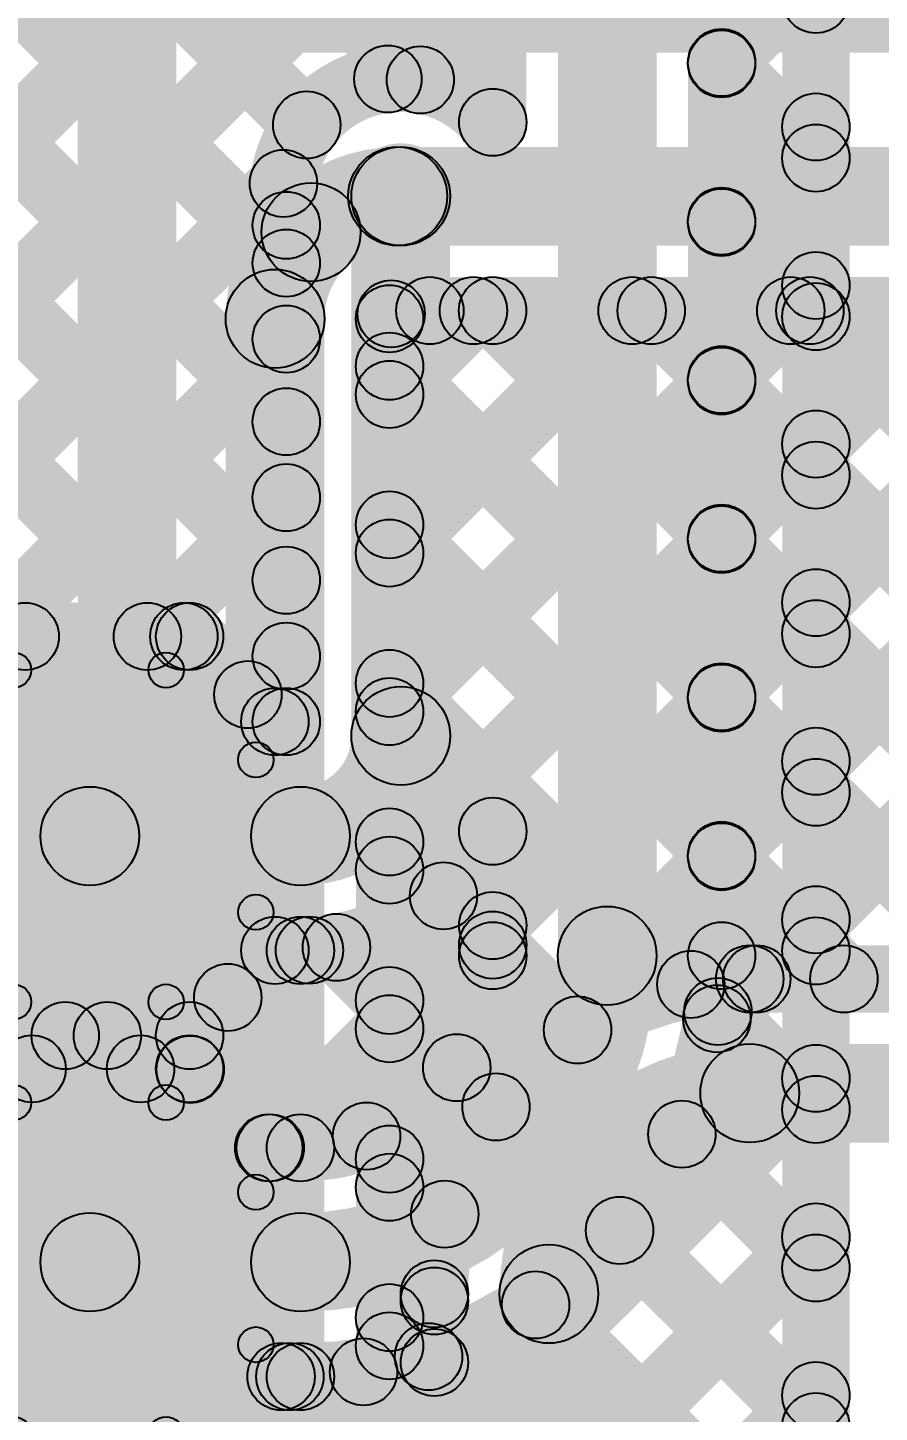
# Model space of a CAD drawing. Header units: millimetres. Extents: x 0 to 210, y 0 to 213.
# Drawn here: x 2.2299 to 2.4196, y 1.7099 to 2.0186 of the extents above; entities that cross this region are included whole.
import ezdxf

# ---------------------------------------------------------------- set-up
doc = ezdxf.new("R2010")
doc.units = ezdxf.units.MM
doc.header["$MEASUREMENT"] = 0
for name, color, linetype in [('BottomLayer', 5, 'Continuous'), ('TopLayer', 1, 'Continuous'), ('TopOverlay', 2, 'Continuous'), ('TopPaste', 8, 'Continuous'), ('TopSolder', 216, 'Continuous'), ('ViaHoleLayer', 16, 'Continuous')]:
    doc.layers.add(name, color=color, linetype=linetype)

# ---------------------------------------------------------------- blocks, each defined once
blk = doc.blocks.new('T__________115')
at = {"layer": 'TopLayer'}
blk.add_hatch(color=1, dxfattribs=at).paths.add_polyline_path([(0.015, 0.03), (-0.015, 0.03), (-0.03, 0.015), (-0.03, -0.015), (-0.015, -0.03), (0.015, -0.03), (0.03, -0.015), (0.03, 0.015)])
at = {"layer": 'TopOverlay'}
h = blk.add_hatch(color=2, dxfattribs=at)
edge = h.paths.add_edge_path()
edge.add_arc((-0.017, 0.037), 0.00394, 0, 360)
h = blk.add_hatch(color=2, dxfattribs=at)
edge = h.paths.add_edge_path()
edge.add_arc((-0.017, 0.037), 0.00394, 0, 360)
h = blk.add_hatch(color=2, dxfattribs=at)
edge = h.paths.add_edge_path()
edge.add_arc((-0.017, 0.037), 0.00394, 0, 360)
for points in [[(-0.017, 0.03306), (-0.017, 0.04094), (0.017, 0.04094), (0.017, 0.03306)], [(-0.017, 0.03306), (-0.017, 0.04094), (0.017, 0.04094), (0.017, 0.03306)], [(-0.01978, 0.03978), (-0.01422, 0.03422), (-0.03422, 0.01422), (-0.03978, 0.01978)], [(0.01422, 0.03422), (0.01978, 0.03978), (0.03978, 0.01978), (0.03422, 0.01422)], [(-0.04094, 0.017), (-0.03306, 0.017), (-0.03306, -0.017), (-0.04094, -0.017)], [(0.03306, 0.017), (0.04094, 0.017), (0.04094, -0.017), (0.03306, -0.017)], [(-0.03978, -0.01978), (-0.03422, -0.01422), (-0.01422, -0.03422), (-0.01978, -0.03978)], [(0.03422, -0.01422), (0.03978, -0.01978), (0.01978, -0.03978), (0.01422, -0.03422)], [(-0.017, -0.04094), (-0.017, -0.03306), (0.017, -0.03306), (0.017, -0.04094)], [(-0.017, -0.04094), (-0.017, -0.03306), (0.017, -0.03306), (0.017, -0.04094)]]:
    blk.add_hatch(color=2, dxfattribs=at).paths.add_polyline_path(points)
h = blk.add_hatch(color=2, dxfattribs=at)
edge = h.paths.add_edge_path()
edge.add_arc((0.017, 0.037), 0.00394, 0, 360)
h = blk.add_hatch(color=2, dxfattribs=at)
edge = h.paths.add_edge_path()
edge.add_arc((0.017, 0.037), 0.00394, 0, 360)
h = blk.add_hatch(color=2, dxfattribs=at)
edge = h.paths.add_edge_path()
edge.add_arc((0.017, 0.037), 0.00394, 0, 360)
h = blk.add_hatch(color=2, dxfattribs=at)
edge = h.paths.add_edge_path()
edge.add_arc((-0.037, 0.017), 0.00394, 0, 360)
h = blk.add_hatch(color=2, dxfattribs=at)
edge = h.paths.add_edge_path()
edge.add_arc((-0.037, 0.017), 0.00394, 0, 360)
h = blk.add_hatch(color=2, dxfattribs=at)
edge = h.paths.add_edge_path()
edge.add_arc((0.037, 0.017), 0.00394, 0, 360)
h = blk.add_hatch(color=2, dxfattribs=at)
edge = h.paths.add_edge_path()
edge.add_arc((0.037, 0.017), 0.00394, 0, 360)
h = blk.add_hatch(color=2, dxfattribs=at)
edge = h.paths.add_edge_path()
edge.add_arc((-0.037, -0.017), 0.00394, 0, 360)
h = blk.add_hatch(color=2, dxfattribs=at)
edge = h.paths.add_edge_path()
edge.add_arc((-0.037, -0.017), 0.00394, 0, 360)
h = blk.add_hatch(color=2, dxfattribs=at)
edge = h.paths.add_edge_path()
edge.add_arc((0.037, -0.017), 0.00394, 0, 360)
h = blk.add_hatch(color=2, dxfattribs=at)
edge = h.paths.add_edge_path()
edge.add_arc((0.037, -0.017), 0.00394, 0, 360)
h = blk.add_hatch(color=2, dxfattribs=at)
edge = h.paths.add_edge_path()
edge.add_arc((-0.017, -0.037), 0.00394, 0, 360)
h = blk.add_hatch(color=2, dxfattribs=at)
edge = h.paths.add_edge_path()
edge.add_arc((-0.017, -0.037), 0.00394, 0, 360)
h = blk.add_hatch(color=2, dxfattribs=at)
edge = h.paths.add_edge_path()
edge.add_arc((-0.017, -0.037), 0.00394, 0, 360)
h = blk.add_hatch(color=2, dxfattribs=at)
edge = h.paths.add_edge_path()
edge.add_arc((0.017, -0.037), 0.00394, 0, 360)
h = blk.add_hatch(color=2, dxfattribs=at)
edge = h.paths.add_edge_path()
edge.add_arc((0.017, -0.037), 0.00394, 0, 360)
h = blk.add_hatch(color=2, dxfattribs=at)
edge = h.paths.add_edge_path()
edge.add_arc((0.017, -0.037), 0.00394, 0, 360)
at = {"layer": 'TopPaste'}
blk.add_hatch(color=8, dxfattribs=at).paths.add_polyline_path([(0.015, 0.03), (-0.015, 0.03), (-0.03, 0.015), (-0.03, -0.015), (-0.015, -0.03), (0.015, -0.03), (0.03, -0.015), (0.03, 0.015)])
at = {"layer": 'TopSolder'}
blk.add_hatch(color=216, dxfattribs=at).paths.add_polyline_path([(0.017, 0.034), (-0.017, 0.034), (-0.034, 0.017), (-0.034, -0.017), (-0.017, -0.034), (0.017, -0.034), (0.034, -0.017), (0.034, 0.017)])
at = {"layer": 'TopOverlay'}
for centre in [(-0.017, 0.037), (-0.017, 0.037), (-0.017, 0.037), (0.017, 0.037), (0.017, 0.037), (0.017, 0.037), (-0.037, 0.017), (-0.037, 0.017), (0.037, 0.017), (0.037, 0.017), (-0.037, -0.017), (-0.037, -0.017), (0.037, -0.017), (0.037, -0.017), (-0.017, -0.037), (-0.017, -0.037), (-0.017, -0.037), (0.017, -0.037), (0.017, -0.037), (0.017, -0.037)]:
    blk.add_circle(centre, 0.00394, dxfattribs=at)
blk = doc.blocks.new('T__________116')
at = {"layer": 'TopLayer'}
blk.add_hatch(color=1, dxfattribs=at).paths.add_polyline_path([(0.015, 0.03), (-0.015, 0.03), (-0.03, 0.015), (-0.03, -0.015), (-0.015, -0.03), (0.015, -0.03), (0.03, -0.015), (0.03, 0.015)])
at = {"layer": 'TopOverlay'}
h = blk.add_hatch(color=2, dxfattribs=at)
edge = h.paths.add_edge_path()
edge.add_arc((-0.017, 0.037), 0.00394, 0, 360)
h = blk.add_hatch(color=2, dxfattribs=at)
edge = h.paths.add_edge_path()
edge.add_arc((-0.017, 0.037), 0.00394, 0, 360)
h = blk.add_hatch(color=2, dxfattribs=at)
edge = h.paths.add_edge_path()
edge.add_arc((-0.017, 0.037), 0.00394, 0, 360)
for points in [[(-0.017, 0.03306), (-0.017, 0.04094), (0.017, 0.04094), (0.017, 0.03306)], [(-0.017, 0.03306), (-0.017, 0.04094), (0.017, 0.04094), (0.017, 0.03306)], [(-0.01978, 0.03978), (-0.01422, 0.03422), (-0.03422, 0.01422), (-0.03978, 0.01978)], [(0.01422, 0.03422), (0.01978, 0.03978), (0.03978, 0.01978), (0.03422, 0.01422)], [(-0.04094, 0.017), (-0.03306, 0.017), (-0.03306, -0.017), (-0.04094, -0.017)], [(0.03306, 0.017), (0.04094, 0.017), (0.04094, -0.017), (0.03306, -0.017)], [(-0.03978, -0.01978), (-0.03422, -0.01422), (-0.01422, -0.03422), (-0.01978, -0.03978)], [(0.03422, -0.01422), (0.03978, -0.01978), (0.01978, -0.03978), (0.01422, -0.03422)], [(-0.017, -0.04094), (-0.017, -0.03306), (0.017, -0.03306), (0.017, -0.04094)], [(-0.017, -0.04094), (-0.017, -0.03306), (0.017, -0.03306), (0.017, -0.04094)]]:
    blk.add_hatch(color=2, dxfattribs=at).paths.add_polyline_path(points)
h = blk.add_hatch(color=2, dxfattribs=at)
edge = h.paths.add_edge_path()
edge.add_arc((0.017, 0.037), 0.00394, 0, 360)
h = blk.add_hatch(color=2, dxfattribs=at)
edge = h.paths.add_edge_path()
edge.add_arc((0.017, 0.037), 0.00394, 0, 360)
h = blk.add_hatch(color=2, dxfattribs=at)
edge = h.paths.add_edge_path()
edge.add_arc((0.017, 0.037), 0.00394, 0, 360)
h = blk.add_hatch(color=2, dxfattribs=at)
edge = h.paths.add_edge_path()
edge.add_arc((-0.037, 0.017), 0.00394, 0, 360)
h = blk.add_hatch(color=2, dxfattribs=at)
edge = h.paths.add_edge_path()
edge.add_arc((-0.037, 0.017), 0.00394, 0, 360)
h = blk.add_hatch(color=2, dxfattribs=at)
edge = h.paths.add_edge_path()
edge.add_arc((0.037, 0.017), 0.00394, 0, 360)
h = blk.add_hatch(color=2, dxfattribs=at)
edge = h.paths.add_edge_path()
edge.add_arc((0.037, 0.017), 0.00394, 0, 360)
h = blk.add_hatch(color=2, dxfattribs=at)
edge = h.paths.add_edge_path()
edge.add_arc((-0.037, -0.017), 0.00394, 0, 360)
h = blk.add_hatch(color=2, dxfattribs=at)
edge = h.paths.add_edge_path()
edge.add_arc((-0.037, -0.017), 0.00394, 0, 360)
h = blk.add_hatch(color=2, dxfattribs=at)
edge = h.paths.add_edge_path()
edge.add_arc((0.037, -0.017), 0.00394, 0, 360)
h = blk.add_hatch(color=2, dxfattribs=at)
edge = h.paths.add_edge_path()
edge.add_arc((0.037, -0.017), 0.00394, 0, 360)
h = blk.add_hatch(color=2, dxfattribs=at)
edge = h.paths.add_edge_path()
edge.add_arc((-0.017, -0.037), 0.00394, 0, 360)
h = blk.add_hatch(color=2, dxfattribs=at)
edge = h.paths.add_edge_path()
edge.add_arc((-0.017, -0.037), 0.00394, 0, 360)
h = blk.add_hatch(color=2, dxfattribs=at)
edge = h.paths.add_edge_path()
edge.add_arc((-0.017, -0.037), 0.00394, 0, 360)
h = blk.add_hatch(color=2, dxfattribs=at)
edge = h.paths.add_edge_path()
edge.add_arc((0.017, -0.037), 0.00394, 0, 360)
h = blk.add_hatch(color=2, dxfattribs=at)
edge = h.paths.add_edge_path()
edge.add_arc((0.017, -0.037), 0.00394, 0, 360)
h = blk.add_hatch(color=2, dxfattribs=at)
edge = h.paths.add_edge_path()
edge.add_arc((0.017, -0.037), 0.00394, 0, 360)
at = {"layer": 'TopPaste'}
blk.add_hatch(color=8, dxfattribs=at).paths.add_polyline_path([(0.015, 0.03), (-0.015, 0.03), (-0.03, 0.015), (-0.03, -0.015), (-0.015, -0.03), (0.015, -0.03), (0.03, -0.015), (0.03, 0.015)])
at = {"layer": 'TopSolder'}
blk.add_hatch(color=216, dxfattribs=at).paths.add_polyline_path([(0.017, 0.034), (-0.017, 0.034), (-0.034, 0.017), (-0.034, -0.017), (-0.017, -0.034), (0.017, -0.034), (0.034, -0.017), (0.034, 0.017)])
at = {"layer": 'TopOverlay'}
for centre in [(-0.017, 0.037), (-0.017, 0.037), (-0.017, 0.037), (0.017, 0.037), (0.017, 0.037), (0.017, 0.037), (-0.037, 0.017), (-0.037, 0.017), (0.037, 0.017), (0.037, 0.017), (-0.037, -0.017), (-0.037, -0.017), (0.037, -0.017), (0.037, -0.017), (-0.017, -0.037), (-0.017, -0.037), (-0.017, -0.037), (0.017, -0.037), (0.017, -0.037), (0.017, -0.037)]:
    blk.add_circle(centre, 0.00394, dxfattribs=at)

msp = doc.modelspace()

# ---------------------------------------------------------------- hatches: boundary and pattern name
at = {"layer": 'BottomLayer'}
for points in [[(2.241, 2.18), (2.263, 2.18), (2.263, 0.57503), (2.241, 0.57503)], [(2.273, 2.013), (2.57, 2.013), (2.57, 2.18), (2.273, 2.18)], [(2.31231, 1.97), (2.31231, 1.992), (2.313, 1.992), (2.313, 1.97)], [(2.313, 1.97), (2.313, 1.992), (2.52492, 1.992), (2.52492, 1.97)], [(2.3158, 1.79009), (2.3052, 1.80069), (2.46531, 1.9608), (2.47591, 1.9502)], [(2.3158, 1.93151), (2.3052, 1.94211), (2.32389, 1.9608), (2.33449, 1.9502)], [(2.3158, 1.89615), (2.3052, 1.90676), (2.35924, 1.9608), (2.36985, 1.9502)], [(2.3158, 1.82544), (2.3052, 1.83605), (2.42995, 1.9608), (2.44056, 1.9502)], [(2.3158, 1.8608), (2.3052, 1.8714), (2.3946, 1.9608), (2.4052, 1.9502)], [(2.31948, 1.948), (2.31948, 1.963), (2.51844, 1.963), (2.51844, 1.948)], [(2.32815, 1.9502), (2.33876, 1.9608), (2.47475, 1.82481), (2.46414, 1.8142)], [(2.36351, 1.9502), (2.37411, 1.9608), (2.45387, 1.88105), (2.44326, 1.87044)], [(2.39886, 1.9502), (2.40947, 1.9608), (2.45957, 1.91071), (2.44896, 1.9001)], [(2.296, 0.88189), (2.274, 0.88189), (2.274, 1.95369), (2.296, 1.95369)], [(2.318, 1.57305), (2.303, 1.57305), (2.303, 1.95369), (2.318, 1.95369)], [(2.3052, 1.9378), (2.3158, 1.9484), (2.4524, 1.8118), (2.4418, 1.8012)], [(2.3052, 1.90244), (2.3158, 1.91305), (2.41705, 1.8118), (2.40644, 1.8012)], [(2.3158, 1.75473), (2.3052, 1.76534), (2.44748, 1.90762), (2.45809, 1.89701)], [(2.3052, 1.86709), (2.3158, 1.87769), (2.38293, 1.81057), (2.37232, 1.79996)], [(2.39763, 1.8012), (2.38702, 1.8118), (2.44549, 1.87027), (2.45609, 1.85966)], [(2.3052, 1.83173), (2.3158, 1.84234), (2.35772, 1.80042), (2.34711, 1.78982)], [(2.39075, 1.799), (2.39075, 1.814), (2.4583, 1.814), (2.4583, 1.799)], [(2.3052, 1.79638), (2.3158, 1.80698), (2.33952, 1.78326), (2.32892, 1.77265)], [(2.39075, 1.77), (2.39075, 1.792), (2.50123, 1.792), (2.50123, 1.77)], [(2.3052, 1.76102), (2.3158, 1.77163), (2.32809, 1.75934), (2.31748, 1.74873)], [(2.3158, 1.71937), (2.3052, 1.72998), (2.3152, 1.73998), (2.3258, 1.72937)], [(2.3052, 1.72566), (2.3158, 1.73627), (2.3258, 1.72627), (2.3152, 1.71566)], [(2.328, 1.57325), (2.313, 1.57325), (2.313, 1.73625), (2.328, 1.73625)], [(2.357, 1.35628), (2.335, 1.35628), (2.335, 1.73625), (2.357, 1.73625)]]:
    msp.add_hatch(color=5, dxfattribs=at).paths.add_polyline_path(points)
h = msp.add_hatch(color=5, dxfattribs=at)
edge = h.paths.add_edge_path()
edge.add_arc((2.313, 1.981), 0.01181, 0, 360)
h = msp.add_hatch(color=5, dxfattribs=at)
edge = h.paths.add_edge_path()
edge.add_arc((2.31231, 1.981), 0.011, 0, 360)
h = msp.add_hatch(color=5, dxfattribs=at)
edge = h.paths.add_edge_path()
edge.add_arc((2.31231, 1.981), 0.011, 0, 360)
h = msp.add_hatch(color=5, dxfattribs=at)
edge = h.paths.add_edge_path()
edge.add_arc((2.313, 1.981), 0.011, 0, 360)
h = msp.add_hatch(color=5, dxfattribs=at)
edge = h.paths.add_edge_path()
edge.add_arc((2.313, 1.981), 0.011, 0, 360)
h = msp.add_hatch(color=5, dxfattribs=at)
edge = h.paths.add_edge_path()
edge.add_arc((2.293, 1.973), 0.011, 0, 360)
h = msp.add_hatch(color=5, dxfattribs=at)
edge = h.paths.add_edge_path()
edge.add_arc((2.293, 1.973), 0.011, 0, 360)
h = msp.add_hatch(color=5, dxfattribs=at)
edge = h.paths.add_edge_path()
edge.add_arc((2.285, 1.95369), 0.011, 0, 360)
h = msp.add_hatch(color=5, dxfattribs=at)
edge = h.paths.add_edge_path()
edge.add_arc((2.285, 1.95369), 0.011, 0, 360)
h = msp.add_hatch(color=5, dxfattribs=at)
edge = h.paths.add_edge_path()
edge.add_arc((2.3105, 1.95369), 0.0075, 0, 360)
h = msp.add_hatch(color=5, dxfattribs=at)
edge = h.paths.add_edge_path()
edge.add_arc((2.31086, 1.95478), 0.0075, 0, 360)
h = msp.add_hatch(color=5, dxfattribs=at)
edge = h.paths.add_edge_path()
edge.add_arc((2.31948, 1.9555), 0.0075, 0, 360)
h = msp.add_hatch(color=5, dxfattribs=at)
edge = h.paths.add_edge_path()
edge.add_arc((2.31948, 1.9555), 0.0075, 0, 360)
h = msp.add_hatch(color=5, dxfattribs=at)
edge = h.paths.add_edge_path()
edge.add_arc((2.32919, 1.9555), 0.0075, 0, 360)
h = msp.add_hatch(color=5, dxfattribs=at)
edge = h.paths.add_edge_path()
edge.add_arc((2.33346, 1.9555), 0.0075, 0, 360)
h = msp.add_hatch(color=5, dxfattribs=at)
edge = h.paths.add_edge_path()
edge.add_arc((2.36455, 1.9555), 0.0075, 0, 360)
h = msp.add_hatch(color=5, dxfattribs=at)
edge = h.paths.add_edge_path()
edge.add_arc((2.36881, 1.9555), 0.0075, 0, 360)
h = msp.add_hatch(color=5, dxfattribs=at)
edge = h.paths.add_edge_path()
edge.add_arc((2.3999, 1.9555), 0.0075, 0, 360)
h = msp.add_hatch(color=5, dxfattribs=at)
edge = h.paths.add_edge_path()
edge.add_arc((2.40417, 1.9555), 0.0075, 0, 360)
h = msp.add_hatch(color=5, dxfattribs=at)
edge = h.paths.add_edge_path()
edge.add_arc((2.3105, 1.9431), 0.0075, 0, 360)
h = msp.add_hatch(color=5, dxfattribs=at)
edge = h.paths.add_edge_path()
edge.add_arc((2.3105, 1.93681), 0.0075, 0, 360)
h = msp.add_hatch(color=5, dxfattribs=at)
edge = h.paths.add_edge_path()
edge.add_arc((2.3105, 1.90774), 0.0075, 0, 360)
h = msp.add_hatch(color=5, dxfattribs=at)
edge = h.paths.add_edge_path()
edge.add_arc((2.3105, 1.90145), 0.0075, 0, 360)
h = msp.add_hatch(color=5, dxfattribs=at)
edge = h.paths.add_edge_path()
edge.add_arc((2.3105, 1.87239), 0.0075, 0, 360)
h = msp.add_hatch(color=5, dxfattribs=at)
edge = h.paths.add_edge_path()
edge.add_arc((2.3105, 1.8661), 0.0075, 0, 360)
h = msp.add_hatch(color=5, dxfattribs=at)
edge = h.paths.add_edge_path()
edge.add_arc((2.3105, 1.83703), 0.0075, 0, 360)
h = msp.add_hatch(color=5, dxfattribs=at)
edge = h.paths.add_edge_path()
edge.add_arc((2.3105, 1.83074), 0.0075, 0, 360)
h = msp.add_hatch(color=5, dxfattribs=at)
edge = h.paths.add_edge_path()
edge.add_arc((2.37763, 1.80526), 0.0075, 0, 360)
h = msp.add_hatch(color=5, dxfattribs=at)
edge = h.paths.add_edge_path()
edge.add_arc((2.39075, 1.8065), 0.0075, 0, 360)
h = msp.add_hatch(color=5, dxfattribs=at)
edge = h.paths.add_edge_path()
edge.add_arc((2.39075, 1.8065), 0.0075, 0, 360)
h = msp.add_hatch(color=5, dxfattribs=at)
edge = h.paths.add_edge_path()
edge.add_arc((2.39232, 1.8065), 0.0075, 0, 360)
h = msp.add_hatch(color=5, dxfattribs=at)
edge = h.paths.add_edge_path()
edge.add_arc((2.41174, 1.8065), 0.0075, 0, 360)
h = msp.add_hatch(color=5, dxfattribs=at)
edge = h.paths.add_edge_path()
edge.add_arc((2.3105, 1.80168), 0.0075, 0, 360)
h = msp.add_hatch(color=5, dxfattribs=at)
edge = h.paths.add_edge_path()
edge.add_arc((2.3105, 1.79539), 0.0075, 0, 360)
h = msp.add_hatch(color=5, dxfattribs=at)
edge = h.paths.add_edge_path()
edge.add_arc((2.35241, 1.79512), 0.0075, 0, 360)
h = msp.add_hatch(color=5, dxfattribs=at)
edge = h.paths.add_edge_path()
edge.add_arc((2.39075, 1.781), 0.011, 0, 360)
h = msp.add_hatch(color=5, dxfattribs=at)
edge = h.paths.add_edge_path()
edge.add_arc((2.39075, 1.781), 0.011, 0, 360)
h = msp.add_hatch(color=5, dxfattribs=at)
edge = h.paths.add_edge_path()
edge.add_arc((2.33422, 1.77796), 0.0075, 0, 360)
h = msp.add_hatch(color=5, dxfattribs=at)
edge = h.paths.add_edge_path()
edge.add_arc((2.3105, 1.76632), 0.0075, 0, 360)
h = msp.add_hatch(color=5, dxfattribs=at)
edge = h.paths.add_edge_path()
edge.add_arc((2.3105, 1.76003), 0.0075, 0, 360)
h = msp.add_hatch(color=5, dxfattribs=at)
edge = h.paths.add_edge_path()
edge.add_arc((2.32279, 1.75404), 0.0075, 0, 360)
h = msp.add_hatch(color=5, dxfattribs=at)
edge = h.paths.add_edge_path()
edge.add_arc((2.346, 1.73625), 0.011, 0, 360)
h = msp.add_hatch(color=5, dxfattribs=at)
edge = h.paths.add_edge_path()
edge.add_arc((2.346, 1.73625), 0.011, 0, 360)
h = msp.add_hatch(color=5, dxfattribs=at)
edge = h.paths.add_edge_path()
edge.add_arc((2.3205, 1.73625), 0.0075, 0, 360)
h = msp.add_hatch(color=5, dxfattribs=at)
edge = h.paths.add_edge_path()
edge.add_arc((2.3205, 1.73625), 0.0075, 0, 360)
h = msp.add_hatch(color=5, dxfattribs=at)
edge = h.paths.add_edge_path()
edge.add_arc((2.3205, 1.73468), 0.0075, 0, 360)
h = msp.add_hatch(color=5, dxfattribs=at)
edge = h.paths.add_edge_path()
edge.add_arc((2.3105, 1.73097), 0.0075, 0, 360)
h = msp.add_hatch(color=5, dxfattribs=at)
edge = h.paths.add_edge_path()
edge.add_arc((2.3105, 1.72468), 0.0075, 0, 360)
h = msp.add_hatch(color=5, dxfattribs=at)
edge = h.paths.add_edge_path()
edge.add_arc((2.3205, 1.72097), 0.0075, 0, 360)
at = {"layer": 'TopLayer'}
for points in [[(2.37, 1.81167), (2.348, 1.81167), (2.348, 2.489), (2.37, 2.489)], [(2.341, 1.99749), (2.326, 1.99749), (2.326, 2.48429), (2.341, 2.48429)], [(2.392, 1.81167), (2.377, 1.81167), (2.377, 2.20838), (2.392, 2.20838)], [(2.413, 1.69266), (2.398, 1.69266), (2.398, 2.20838), (2.413, 2.20838)], [(2.13191, 2.1818), (2.14251, 2.19241), (2.32267, 2.01225), (2.31206, 2.00164)], [(2.13191, 2.14644), (2.14251, 2.15705), (2.29735, 2.00221), (2.28674, 1.99161)], [(2.13191, 2.11109), (2.14251, 2.12169), (2.2928, 1.9714), (2.2822, 1.9608)], [(2.14251, 1.89964), (2.13191, 1.91024), (2.3282, 2.10653), (2.3388, 2.09593)], [(2.13191, 2.07573), (2.14251, 2.08634), (2.2928, 1.93605), (2.2822, 1.92544)], [(2.14251, 1.86428), (2.13191, 1.87489), (2.3282, 2.07118), (2.3388, 2.06057)], [(2.13191, 2.04038), (2.14251, 2.05098), (2.2928, 1.90069), (2.2822, 1.89009)], [(2.31544, 2.00185), (2.30483, 2.01246), (2.3282, 2.03582), (2.3388, 2.02522)], [(2.3898, 2.00551), (2.3792, 2.01611), (2.4002, 2.03711), (2.4108, 2.02651)], [(2.13191, 2.00502), (2.14251, 2.01563), (2.26998, 1.88816), (2.25938, 1.87755)], [(2.3792, 2.00522), (2.3898, 2.01582), (2.4108, 1.99482), (2.4002, 1.98422)], [(2.3898, 1.97015), (2.3792, 1.98076), (2.4002, 2.00176), (2.4108, 1.99115)], [(2.14251, 1.82893), (2.13191, 1.83953), (2.28154, 1.98917), (2.29215, 1.97856)], [(2.13191, 1.96967), (2.14251, 1.98027), (2.23463, 1.88816), (2.22402, 1.87755)], [(2.324, 1.8607), (2.302, 1.8607), (2.302, 1.981), (2.324, 1.981)], [(2.3792, 1.96986), (2.3898, 1.98047), (2.4108, 1.95947), (2.4002, 1.94886)], [(2.295, 1.86385), (2.28, 1.86385), (2.28, 1.97452), (2.295, 1.97452)], [(2.3898, 1.9348), (2.3792, 1.9454), (2.4002, 1.9664), (2.4108, 1.9558)], [(2.14251, 1.79357), (2.13191, 1.80418), (2.2822, 1.95447), (2.2928, 1.94386)], [(2.3792, 1.93451), (2.3898, 1.94511), (2.4108, 1.92411), (2.4002, 1.91351)], [(2.3898, 1.89944), (2.3792, 1.91005), (2.4002, 1.93105), (2.4108, 1.92044)], [(2.26185, 1.87755), (2.25124, 1.88816), (2.2822, 1.91911), (2.2928, 1.90851)], [(2.3792, 1.89915), (2.3898, 1.90976), (2.4108, 1.88876), (2.4002, 1.87815)], [(2.3898, 1.86409), (2.3792, 1.87469), (2.4002, 1.89569), (2.4108, 1.88509)], [(2.22146, 1.87535), (2.22146, 1.89035), (2.26596, 1.89035), (2.26596, 1.87535)], [(2.26066, 1.87755), (2.27126, 1.88816), (2.29026, 1.86916), (2.27966, 1.85855)], [(2.28423, 1.86458), (2.27363, 1.87519), (2.2822, 1.88376), (2.2928, 1.87315)], [(2.3792, 1.8638), (2.3898, 1.8744), (2.4108, 1.8534), (2.4002, 1.8428)], [(2.3898, 1.82873), (2.3792, 1.83934), (2.4002, 1.86034), (2.4108, 1.84973)], [(2.24371, 1.82735), (2.24371, 1.84935), (2.29065, 1.84935), (2.29065, 1.82735)], [(2.341, 1.81167), (2.326, 1.81167), (2.326, 1.83941), (2.341, 1.83941)], [(2.3792, 1.82844), (2.3898, 1.83905), (2.4108, 1.81805), (2.4002, 1.80744)], [(2.31722, 1.81971), (2.32783, 1.83032), (2.3388, 1.81934), (2.3282, 1.80873)], [(2.38875, 1.79232), (2.37814, 1.80292), (2.4002, 1.82498), (2.4108, 1.81437)], [(2.28924, 1.76352), (2.27863, 1.77413), (2.3282, 1.82369), (2.3388, 1.81309)], [(2.28496, 1.80535), (2.28496, 1.82035), (2.29065, 1.82035), (2.29065, 1.80535)], [(2.29335, 1.80822), (2.30396, 1.81883), (2.33078, 1.79201), (2.32017, 1.7814)], [(2.27126, 1.78855), (2.26066, 1.79916), (2.27966, 1.81816), (2.29026, 1.80755)], [(2.27138, 1.78102), (2.26077, 1.79162), (2.28735, 1.8182), (2.29795, 1.80759)], [(2.26916, 1.79706), (2.27977, 1.80766), (2.31069, 1.77674), (2.30008, 1.76613)], [(2.37837, 1.79392), (2.38897, 1.80452), (2.4108, 1.78269), (2.4002, 1.77209)], [(2.22146, 1.78635), (2.22146, 1.80135), (2.26596, 1.80135), (2.26596, 1.78635)], [(2.23614, 1.78114), (2.22554, 1.79174), (2.23295, 1.79916), (2.24356, 1.78855)], [(2.24231, 1.78855), (2.25292, 1.79916), (2.26033, 1.79174), (2.24973, 1.78114)], [(2.22146, 1.77894), (2.22146, 1.79394), (2.26596, 1.79394), (2.26596, 1.77894)], [(2.26066, 1.78114), (2.27126, 1.79174), (2.28888, 1.77413), (2.27827, 1.76352)], [(2.2943, 1.66252), (2.2837, 1.67313), (2.4002, 1.78963), (2.4108, 1.77902)], [(2.28358, 1.76132), (2.28358, 1.77632), (2.29065, 1.77632), (2.29065, 1.76132)], [(2.37035, 1.76658), (2.38095, 1.77719), (2.4108, 1.74734), (2.4002, 1.73673)], [(2.24371, 1.73232), (2.24371, 1.75432), (2.29065, 1.75432), (2.29065, 1.73232)], [(2.32966, 1.66252), (2.31905, 1.67313), (2.4002, 1.75427), (2.4108, 1.74366)], [(2.35645, 1.74512), (2.36706, 1.75572), (2.4108, 1.71198), (2.4002, 1.70138)], [(2.33772, 1.72849), (2.34833, 1.7391), (2.41304, 1.67439), (2.40243, 1.66379)], [(2.3139, 1.71697), (2.3245, 1.72757), (2.37895, 1.67313), (2.36834, 1.66252)], [(2.27126, 1.69214), (2.26066, 1.70274), (2.28104, 1.72313), (2.29165, 1.71252)], [(2.27621, 1.67978), (2.2656, 1.69038), (2.2994, 1.72418), (2.31001, 1.71358)], [(2.28299, 1.71252), (2.29359, 1.72313), (2.34359, 1.67313), (2.33299, 1.66252)], [(2.28634, 1.71032), (2.28634, 1.72532), (2.29065, 1.72532), (2.29065, 1.71032)], [(2.36501, 1.66252), (2.35441, 1.67313), (2.4002, 1.71892), (2.4108, 1.70831)]]:
    msp.add_hatch(color=1, dxfattribs=at).paths.add_polyline_path(points)
h = msp.add_hatch(color=1, dxfattribs=at)
edge = h.paths.add_edge_path()
edge.add_arc((2.4055, 2.02488), 0.0075, 0, 360)
h = msp.add_hatch(color=1, dxfattribs=at)
edge = h.paths.add_edge_path()
edge.add_arc((2.3845, 2.01081), 0.0075, 0, 360)
h = msp.add_hatch(color=1, dxfattribs=at)
edge = h.paths.add_edge_path()
edge.add_arc((2.3845, 2.01052), 0.0075, 0, 360)
h = msp.add_hatch(color=1, dxfattribs=at)
edge = h.paths.add_edge_path()
edge.add_arc((2.31013, 2.00715), 0.0075, 0, 360)
h = msp.add_hatch(color=1, dxfattribs=at)
edge = h.paths.add_edge_path()
edge.add_arc((2.31736, 2.00695), 0.0075, 0, 360)
h = msp.add_hatch(color=1, dxfattribs=at)
edge = h.paths.add_edge_path()
edge.add_arc((2.29204, 1.99691), 0.0075, 0, 360)
h = msp.add_hatch(color=1, dxfattribs=at)
edge = h.paths.add_edge_path()
edge.add_arc((2.3335, 1.99749), 0.0075, 0, 360)
h = msp.add_hatch(color=1, dxfattribs=at)
edge = h.paths.add_edge_path()
edge.add_arc((2.3335, 1.99749), 0.0075, 0, 360)
h = msp.add_hatch(color=1, dxfattribs=at)
edge = h.paths.add_edge_path()
edge.add_arc((2.4055, 1.99645), 0.0075, 0, 360)
h = msp.add_hatch(color=1, dxfattribs=at)
edge = h.paths.add_edge_path()
edge.add_arc((2.4055, 1.98952), 0.0075, 0, 360)
h = msp.add_hatch(color=1, dxfattribs=at)
edge = h.paths.add_edge_path()
edge.add_arc((2.28685, 1.98387), 0.0075, 0, 360)
h = msp.add_hatch(color=1, dxfattribs=at)
edge = h.paths.add_edge_path()
edge.add_arc((2.313, 1.981), 0.01181, 0, 360)
h = msp.add_hatch(color=1, dxfattribs=at)
edge = h.paths.add_edge_path()
edge.add_arc((2.313, 1.981), 0.011, 0, 360)
h = msp.add_hatch(color=1, dxfattribs=at)
edge = h.paths.add_edge_path()
edge.add_arc((2.3845, 1.97545), 0.0075, 0, 360)
h = msp.add_hatch(color=1, dxfattribs=at)
edge = h.paths.add_edge_path()
edge.add_arc((2.3845, 1.97517), 0.0075, 0, 360)
h = msp.add_hatch(color=1, dxfattribs=at)
edge = h.paths.add_edge_path()
edge.add_arc((2.2875, 1.97452), 0.0075, 0, 360)
h = msp.add_hatch(color=1, dxfattribs=at)
edge = h.paths.add_edge_path()
edge.add_arc((2.2875, 1.97452), 0.0075, 0, 360)
h = msp.add_hatch(color=1, dxfattribs=at)
edge = h.paths.add_edge_path()
edge.add_arc((2.2875, 1.9661), 0.0075, 0, 360)
h = msp.add_hatch(color=1, dxfattribs=at)
edge = h.paths.add_edge_path()
edge.add_arc((2.4055, 1.9611), 0.0075, 0, 360)
h = msp.add_hatch(color=1, dxfattribs=at)
edge = h.paths.add_edge_path()
edge.add_arc((2.4055, 1.95417), 0.0075, 0, 360)
h = msp.add_hatch(color=1, dxfattribs=at)
edge = h.paths.add_edge_path()
edge.add_arc((2.2875, 1.94916), 0.0075, 0, 360)
h = msp.add_hatch(color=1, dxfattribs=at)
edge = h.paths.add_edge_path()
edge.add_arc((2.3845, 1.9401), 0.0075, 0, 360)
h = msp.add_hatch(color=1, dxfattribs=at)
edge = h.paths.add_edge_path()
edge.add_arc((2.3845, 1.93981), 0.0075, 0, 360)
h = msp.add_hatch(color=1, dxfattribs=at)
edge = h.paths.add_edge_path()
edge.add_arc((2.2875, 1.93074), 0.0075, 0, 360)
h = msp.add_hatch(color=1, dxfattribs=at)
edge = h.paths.add_edge_path()
edge.add_arc((2.4055, 1.92574), 0.0075, 0, 360)
h = msp.add_hatch(color=1, dxfattribs=at)
edge = h.paths.add_edge_path()
edge.add_arc((2.4055, 1.91881), 0.0075, 0, 360)
h = msp.add_hatch(color=1, dxfattribs=at)
edge = h.paths.add_edge_path()
edge.add_arc((2.2875, 1.91381), 0.0075, 0, 360)
h = msp.add_hatch(color=1, dxfattribs=at)
edge = h.paths.add_edge_path()
edge.add_arc((2.3845, 1.90474), 0.0075, 0, 360)
h = msp.add_hatch(color=1, dxfattribs=at)
edge = h.paths.add_edge_path()
edge.add_arc((2.3845, 1.90446), 0.0075, 0, 360)
h = msp.add_hatch(color=1, dxfattribs=at)
edge = h.paths.add_edge_path()
edge.add_arc((2.2875, 1.89539), 0.0075, 0, 360)
h = msp.add_hatch(color=1, dxfattribs=at)
edge = h.paths.add_edge_path()
edge.add_arc((2.4055, 1.89039), 0.0075, 0, 360)
h = msp.add_hatch(color=1, dxfattribs=at)
edge = h.paths.add_edge_path()
edge.add_arc((2.22933, 1.88285), 0.0075, 0, 360)
h = msp.add_hatch(color=1, dxfattribs=at)
edge = h.paths.add_edge_path()
edge.add_arc((2.25654, 1.88285), 0.0075, 0, 360)
h = msp.add_hatch(color=1, dxfattribs=at)
edge = h.paths.add_edge_path()
edge.add_arc((2.26468, 1.88285), 0.0075, 0, 360)
h = msp.add_hatch(color=1, dxfattribs=at)
edge = h.paths.add_edge_path()
edge.add_arc((2.26596, 1.88285), 0.0075, 0, 360)
h = msp.add_hatch(color=1, dxfattribs=at)
edge = h.paths.add_edge_path()
edge.add_arc((2.26596, 1.88285), 0.0075, 0, 360)
h = msp.add_hatch(color=1, dxfattribs=at)
edge = h.paths.add_edge_path()
edge.add_arc((2.4055, 1.88346), 0.0075, 0, 360)
h = msp.add_hatch(color=1, dxfattribs=at)
edge = h.paths.add_edge_path()
edge.add_arc((2.2875, 1.87845), 0.0075, 0, 360)
h = msp.add_hatch(color=1, dxfattribs=at)
edge = h.paths.add_edge_path()
edge.add_arc((2.27893, 1.86988), 0.0075, 0, 360)
h = msp.add_hatch(color=1, dxfattribs=at)
edge = h.paths.add_edge_path()
edge.add_arc((2.3845, 1.86939), 0.0075, 0, 360)
h = msp.add_hatch(color=1, dxfattribs=at)
edge = h.paths.add_edge_path()
edge.add_arc((2.3845, 1.8691), 0.0075, 0, 360)
h = msp.add_hatch(color=1, dxfattribs=at)
edge = h.paths.add_edge_path()
edge.add_arc((2.28496, 1.86385), 0.0075, 0, 360)
h = msp.add_hatch(color=1, dxfattribs=at)
edge = h.paths.add_edge_path()
edge.add_arc((2.2875, 1.86385), 0.0075, 0, 360)
h = msp.add_hatch(color=1, dxfattribs=at)
edge = h.paths.add_edge_path()
edge.add_arc((2.313, 1.8607), 0.011, 0, 360)
h = msp.add_hatch(color=1, dxfattribs=at)
edge = h.paths.add_edge_path()
edge.add_arc((2.313, 1.8607), 0.011, 0, 360)
h = msp.add_hatch(color=1, dxfattribs=at)
edge = h.paths.add_edge_path()
edge.add_arc((2.4055, 1.85503), 0.0075, 0, 360)
h = msp.add_hatch(color=1, dxfattribs=at)
edge = h.paths.add_edge_path()
edge.add_arc((2.4055, 1.8481), 0.0075, 0, 360)
h = msp.add_hatch(color=1, dxfattribs=at)
edge = h.paths.add_edge_path()
edge.add_arc((2.24371, 1.83835), 0.011, 0, 360)
h = msp.add_hatch(color=1, dxfattribs=at)
edge = h.paths.add_edge_path()
edge.add_arc((2.29065, 1.83835), 0.011, 0, 360)
h = msp.add_hatch(color=1, dxfattribs=at)
edge = h.paths.add_edge_path()
edge.add_arc((2.29065, 1.83835), 0.011, 0, 360)
h = msp.add_hatch(color=1, dxfattribs=at)
edge = h.paths.add_edge_path()
edge.add_arc((2.3335, 1.83941), 0.0075, 0, 360)
h = msp.add_hatch(color=1, dxfattribs=at)
edge = h.paths.add_edge_path()
edge.add_arc((2.3335, 1.83941), 0.0075, 0, 360)
h = msp.add_hatch(color=1, dxfattribs=at)
edge = h.paths.add_edge_path()
edge.add_arc((2.3845, 1.83403), 0.0075, 0, 360)
h = msp.add_hatch(color=1, dxfattribs=at)
edge = h.paths.add_edge_path()
edge.add_arc((2.3845, 1.83374), 0.0075, 0, 360)
h = msp.add_hatch(color=1, dxfattribs=at)
edge = h.paths.add_edge_path()
edge.add_arc((2.32252, 1.82501), 0.0075, 0, 360)
h = msp.add_hatch(color=1, dxfattribs=at)
edge = h.paths.add_edge_path()
edge.add_arc((2.3335, 1.81839), 0.0075, 0, 360)
h = msp.add_hatch(color=1, dxfattribs=at)
edge = h.paths.add_edge_path()
edge.add_arc((2.4055, 1.81968), 0.0075, 0, 360)
h = msp.add_hatch(color=1, dxfattribs=at)
edge = h.paths.add_edge_path()
edge.add_arc((2.3335, 1.81403), 0.0075, 0, 360)
h = msp.add_hatch(color=1, dxfattribs=at)
edge = h.paths.add_edge_path()
edge.add_arc((2.359, 1.81167), 0.011, 0, 360)
h = msp.add_hatch(color=1, dxfattribs=at)
edge = h.paths.add_edge_path()
edge.add_arc((2.359, 1.81167), 0.011, 0, 360)
h = msp.add_hatch(color=1, dxfattribs=at)
edge = h.paths.add_edge_path()
edge.add_arc((2.28496, 1.81285), 0.0075, 0, 360)
h = msp.add_hatch(color=1, dxfattribs=at)
edge = h.paths.add_edge_path()
edge.add_arc((2.28496, 1.81285), 0.0075, 0, 360)
h = msp.add_hatch(color=1, dxfattribs=at)
edge = h.paths.add_edge_path()
edge.add_arc((2.29065, 1.81285), 0.0075, 0, 360)
h = msp.add_hatch(color=1, dxfattribs=at)
edge = h.paths.add_edge_path()
edge.add_arc((2.29065, 1.81285), 0.0075, 0, 360)
h = msp.add_hatch(color=1, dxfattribs=at)
edge = h.paths.add_edge_path()
edge.add_arc((2.29265, 1.8129), 0.0075, 0, 360)
h = msp.add_hatch(color=1, dxfattribs=at)
edge = h.paths.add_edge_path()
edge.add_arc((2.29865, 1.81353), 0.0075, 0, 360)
h = msp.add_hatch(color=1, dxfattribs=at)
edge = h.paths.add_edge_path()
edge.add_arc((2.3335, 1.81167), 0.0075, 0, 360)
h = msp.add_hatch(color=1, dxfattribs=at)
edge = h.paths.add_edge_path()
edge.add_arc((2.3335, 1.81167), 0.0075, 0, 360)
h = msp.add_hatch(color=1, dxfattribs=at)
edge = h.paths.add_edge_path()
edge.add_arc((2.3845, 1.81167), 0.0075, 0, 360)
h = msp.add_hatch(color=1, dxfattribs=at)
edge = h.paths.add_edge_path()
edge.add_arc((2.3845, 1.81167), 0.0075, 0, 360)
h = msp.add_hatch(color=1, dxfattribs=at)
edge = h.paths.add_edge_path()
edge.add_arc((2.4055, 1.81274), 0.0075, 0, 360)
h = msp.add_hatch(color=1, dxfattribs=at)
edge = h.paths.add_edge_path()
edge.add_arc((2.27446, 1.80236), 0.0075, 0, 360)
h = msp.add_hatch(color=1, dxfattribs=at)
edge = h.paths.add_edge_path()
edge.add_arc((2.38367, 1.79922), 0.0075, 0, 360)
h = msp.add_hatch(color=1, dxfattribs=at)
edge = h.paths.add_edge_path()
edge.add_arc((2.38344, 1.79762), 0.0075, 0, 360)
h = msp.add_hatch(color=1, dxfattribs=at)
edge = h.paths.add_edge_path()
edge.add_arc((2.23825, 1.79385), 0.0075, 0, 360)
h = msp.add_hatch(color=1, dxfattribs=at)
edge = h.paths.add_edge_path()
edge.add_arc((2.24762, 1.79385), 0.0075, 0, 360)
h = msp.add_hatch(color=1, dxfattribs=at)
edge = h.paths.add_edge_path()
edge.add_arc((2.26596, 1.79385), 0.0075, 0, 360)
h = msp.add_hatch(color=1, dxfattribs=at)
edge = h.paths.add_edge_path()
edge.add_arc((2.26596, 1.79385), 0.0075, 0, 360)
h = msp.add_hatch(color=1, dxfattribs=at)
edge = h.paths.add_edge_path()
edge.add_arc((2.23084, 1.78644), 0.0075, 0, 360)
h = msp.add_hatch(color=1, dxfattribs=at)
edge = h.paths.add_edge_path()
edge.add_arc((2.25503, 1.78644), 0.0075, 0, 360)
h = msp.add_hatch(color=1, dxfattribs=at)
edge = h.paths.add_edge_path()
edge.add_arc((2.26596, 1.78644), 0.0075, 0, 360)
h = msp.add_hatch(color=1, dxfattribs=at)
edge = h.paths.add_edge_path()
edge.add_arc((2.26596, 1.78644), 0.0075, 0, 360)
h = msp.add_hatch(color=1, dxfattribs=at)
edge = h.paths.add_edge_path()
edge.add_arc((2.26608, 1.78632), 0.0075, 0, 360)
h = msp.add_hatch(color=1, dxfattribs=at)
edge = h.paths.add_edge_path()
edge.add_arc((2.32547, 1.7867), 0.0075, 0, 360)
h = msp.add_hatch(color=1, dxfattribs=at)
edge = h.paths.add_edge_path()
edge.add_arc((2.4055, 1.78432), 0.0075, 0, 360)
h = msp.add_hatch(color=1, dxfattribs=at)
edge = h.paths.add_edge_path()
edge.add_arc((2.4055, 1.77739), 0.0075, 0, 360)
h = msp.add_hatch(color=1, dxfattribs=at)
edge = h.paths.add_edge_path()
edge.add_arc((2.30539, 1.77144), 0.0075, 0, 360)
h = msp.add_hatch(color=1, dxfattribs=at)
edge = h.paths.add_edge_path()
edge.add_arc((2.37565, 1.77188), 0.0075, 0, 360)
h = msp.add_hatch(color=1, dxfattribs=at)
edge = h.paths.add_edge_path()
edge.add_arc((2.28358, 1.76882), 0.0075, 0, 360)
h = msp.add_hatch(color=1, dxfattribs=at)
edge = h.paths.add_edge_path()
edge.add_arc((2.28358, 1.76882), 0.0075, 0, 360)
h = msp.add_hatch(color=1, dxfattribs=at)
edge = h.paths.add_edge_path()
edge.add_arc((2.28393, 1.76882), 0.0075, 0, 360)
h = msp.add_hatch(color=1, dxfattribs=at)
edge = h.paths.add_edge_path()
edge.add_arc((2.29065, 1.76882), 0.0075, 0, 360)
h = msp.add_hatch(color=1, dxfattribs=at)
edge = h.paths.add_edge_path()
edge.add_arc((2.29065, 1.76882), 0.0075, 0, 360)
h = msp.add_hatch(color=1, dxfattribs=at)
edge = h.paths.add_edge_path()
edge.add_arc((2.36176, 1.75042), 0.0075, 0, 360)
h = msp.add_hatch(color=1, dxfattribs=at)
edge = h.paths.add_edge_path()
edge.add_arc((2.24371, 1.74332), 0.011, 0, 360)
h = msp.add_hatch(color=1, dxfattribs=at)
edge = h.paths.add_edge_path()
edge.add_arc((2.29065, 1.74332), 0.011, 0, 360)
h = msp.add_hatch(color=1, dxfattribs=at)
edge = h.paths.add_edge_path()
edge.add_arc((2.29065, 1.74332), 0.011, 0, 360)
h = msp.add_hatch(color=1, dxfattribs=at)
edge = h.paths.add_edge_path()
edge.add_arc((2.4055, 1.74897), 0.0075, 0, 360)
h = msp.add_hatch(color=1, dxfattribs=at)
edge = h.paths.add_edge_path()
edge.add_arc((2.4055, 1.74203), 0.0075, 0, 360)
h = msp.add_hatch(color=1, dxfattribs=at)
edge = h.paths.add_edge_path()
edge.add_arc((2.34303, 1.7338), 0.0075, 0, 360)
h = msp.add_hatch(color=1, dxfattribs=at)
edge = h.paths.add_edge_path()
edge.add_arc((2.3192, 1.72227), 0.0075, 0, 360)
h = msp.add_hatch(color=1, dxfattribs=at)
edge = h.paths.add_edge_path()
edge.add_arc((2.3047, 1.71888), 0.0075, 0, 360)
h = msp.add_hatch(color=1, dxfattribs=at)
edge = h.paths.add_edge_path()
edge.add_arc((2.28634, 1.71782), 0.0075, 0, 360)
h = msp.add_hatch(color=1, dxfattribs=at)
edge = h.paths.add_edge_path()
edge.add_arc((2.28634, 1.71782), 0.0075, 0, 360)
h = msp.add_hatch(color=1, dxfattribs=at)
edge = h.paths.add_edge_path()
edge.add_arc((2.28829, 1.71782), 0.0075, 0, 360)
h = msp.add_hatch(color=1, dxfattribs=at)
edge = h.paths.add_edge_path()
edge.add_arc((2.29065, 1.71782), 0.0075, 0, 360)
h = msp.add_hatch(color=1, dxfattribs=at)
edge = h.paths.add_edge_path()
edge.add_arc((2.29065, 1.71782), 0.0075, 0, 360)
h = msp.add_hatch(color=1, dxfattribs=at)
edge = h.paths.add_edge_path()
edge.add_arc((2.4055, 1.71361), 0.0075, 0, 360)
h = msp.add_hatch(color=1, dxfattribs=at)
edge = h.paths.add_edge_path()
edge.add_arc((2.4055, 1.70668), 0.0075, 0, 360)
at = {"layer": 'ViaHoleLayer'}
h = msp.add_hatch(color=16, dxfattribs=at)
edge = h.paths.add_edge_path()
edge.add_arc((2.313, 1.981), 0.00591, 0, 360)

# ---------------------------------------------------------------- linework, layer by layer
at = {"layer": 'BottomLayer'}
for points, const_width in [([(2.293, 1.973, -0.198912), (2.31231, 1.981)], 0.022), ([(2.285, 1.95369, -0.198912), (2.293, 1.973)], 0.022), ([(2.31948, 1.9555, -0.082741), (2.31086, 1.95478)], 0.015), ([(2.3205, 1.73625, -0.414214), (2.39075, 1.8065)], 0.015), ([(2.346, 1.73625, -0.414214), (2.39075, 1.781)], 0.022)]:
    msp.add_lwpolyline(points, format="xyb", dxfattribs=dict(at, const_width=const_width))
for centre, radius in [((2.31231, 1.981), 0.011), ((2.31231, 1.981), 0.011), ((2.313, 1.981), 0.011), ((2.313, 1.981), 0.011), ((2.293, 1.973), 0.011), ((2.293, 1.973), 0.011), ((2.285, 1.95369), 0.011), ((2.285, 1.95369), 0.011), ((2.3105, 1.95369), 0.0075), ((2.31086, 1.95478), 0.0075), ((2.31948, 1.9555), 0.0075), ((2.31948, 1.9555), 0.0075), ((2.32919, 1.9555), 0.0075), ((2.33346, 1.9555), 0.0075), ((2.36455, 1.9555), 0.0075), ((2.36881, 1.9555), 0.0075), ((2.3999, 1.9555), 0.0075), ((2.40417, 1.9555), 0.0075), ((2.3105, 1.9431), 0.0075), ((2.3105, 1.93681), 0.0075), ((2.3105, 1.90774), 0.0075), ((2.3105, 1.90145), 0.0075), ((2.3105, 1.87239), 0.0075), ((2.3105, 1.8661), 0.0075), ((2.3105, 1.83703), 0.0075), ((2.3105, 1.83074), 0.0075), ((2.37763, 1.80526), 0.0075), ((2.39075, 1.8065), 0.0075), ((2.39075, 1.8065), 0.0075), ((2.39232, 1.8065), 0.0075), ((2.41174, 1.8065), 0.0075), ((2.3105, 1.80168), 0.0075), ((2.3105, 1.79539), 0.0075), ((2.35241, 1.79512), 0.0075), ((2.39075, 1.781), 0.011), ((2.39075, 1.781), 0.011), ((2.33422, 1.77796), 0.0075), ((2.3105, 1.76632), 0.0075), ((2.3105, 1.76003), 0.0075), ((2.32279, 1.75404), 0.0075), ((2.346, 1.73625), 0.011), ((2.346, 1.73625), 0.011), ((2.3205, 1.73625), 0.0075), ((2.3205, 1.73625), 0.0075), ((2.3205, 1.73468), 0.0075), ((2.3105, 1.73097), 0.0075), ((2.3105, 1.72468), 0.0075), ((2.3205, 1.72097), 0.0075)]:
    msp.add_circle(centre, radius, dxfattribs=at)
at = {"layer": 'TopLayer'}
for points, const_width in [([(2.2875, 1.97452, -0.80578), (2.3335, 1.99749)], 0.015), ([(2.313, 1.8607, -0.414214), (2.29065, 1.83835)], 0.022), ([(2.3335, 1.83941, -0.284729), (2.29065, 1.81285)], 0.015), ([(2.359, 1.81167, -0.414214), (2.29065, 1.74332)], 0.022), ([(2.3335, 1.81167, -0.414214), (2.29065, 1.76882)], 0.015), ([(2.3845, 1.81167, -0.414214), (2.29065, 1.71782)], 0.015)]:
    msp.add_lwpolyline(points, format="xyb", dxfattribs=dict(at, const_width=const_width))
for centre, radius in [((2.4055, 2.02488), 0.0075), ((2.3845, 2.01081), 0.0075), ((2.3845, 2.01052), 0.0075), ((2.31013, 2.00715), 0.0075), ((2.31736, 2.00695), 0.0075), ((2.29204, 1.99691), 0.0075), ((2.3335, 1.99749), 0.0075), ((2.3335, 1.99749), 0.0075), ((2.4055, 1.99645), 0.0075), ((2.4055, 1.98952), 0.0075), ((2.28685, 1.98387), 0.0075), ((2.313, 1.981), 0.011), ((2.3845, 1.97545), 0.0075), ((2.3845, 1.97517), 0.0075), ((2.2875, 1.97452), 0.0075), ((2.2875, 1.97452), 0.0075), ((2.2875, 1.9661), 0.0075), ((2.4055, 1.9611), 0.0075), ((2.4055, 1.95417), 0.0075), ((2.2875, 1.94916), 0.0075), ((2.3845, 1.9401), 0.0075), ((2.3845, 1.93981), 0.0075), ((2.2875, 1.93074), 0.0075), ((2.4055, 1.92574), 0.0075), ((2.4055, 1.91881), 0.0075), ((2.2875, 1.91381), 0.0075), ((2.3845, 1.90474), 0.0075), ((2.3845, 1.90446), 0.0075), ((2.2875, 1.89539), 0.0075), ((2.4055, 1.89039), 0.0075), ((2.22933, 1.88285), 0.0075), ((2.25654, 1.88285), 0.0075), ((2.26468, 1.88285), 0.0075), ((2.26596, 1.88285), 0.0075), ((2.26596, 1.88285), 0.0075), ((2.4055, 1.88346), 0.0075), ((2.2875, 1.87845), 0.0075), ((2.27893, 1.86988), 0.0075), ((2.3845, 1.86939), 0.0075), ((2.3845, 1.8691), 0.0075), ((2.28496, 1.86385), 0.0075), ((2.2875, 1.86385), 0.0075), ((2.313, 1.8607), 0.011), ((2.313, 1.8607), 0.011), ((2.4055, 1.85503), 0.0075), ((2.4055, 1.8481), 0.0075), ((2.24371, 1.83835), 0.011), ((2.29065, 1.83835), 0.011), ((2.29065, 1.83835), 0.011), ((2.3335, 1.83941), 0.0075), ((2.3335, 1.83941), 0.0075), ((2.3845, 1.83403), 0.0075), ((2.3845, 1.83374), 0.0075), ((2.32252, 1.82501), 0.0075), ((2.3335, 1.81839), 0.0075), ((2.4055, 1.81968), 0.0075), ((2.3335, 1.81403), 0.0075), ((2.359, 1.81167), 0.011), ((2.359, 1.81167), 0.011), ((2.28496, 1.81285), 0.0075), ((2.28496, 1.81285), 0.0075), ((2.29065, 1.81285), 0.0075), ((2.29065, 1.81285), 0.0075), ((2.29265, 1.8129), 0.0075), ((2.29865, 1.81353), 0.0075), ((2.3335, 1.81167), 0.0075), ((2.3335, 1.81167), 0.0075), ((2.3845, 1.81167), 0.0075), ((2.3845, 1.81167), 0.0075), ((2.4055, 1.81274), 0.0075), ((2.27446, 1.80236), 0.0075), ((2.38367, 1.79922), 0.0075), ((2.38344, 1.79762), 0.0075), ((2.23825, 1.79385), 0.0075), ((2.24762, 1.79385), 0.0075), ((2.26596, 1.79385), 0.0075), ((2.26596, 1.79385), 0.0075), ((2.23084, 1.78644), 0.0075), ((2.25503, 1.78644), 0.0075), ((2.26596, 1.78644), 0.0075), ((2.26596, 1.78644), 0.0075), ((2.26608, 1.78632), 0.0075), ((2.32547, 1.7867), 0.0075), ((2.4055, 1.78432), 0.0075), ((2.4055, 1.77739), 0.0075), ((2.30539, 1.77144), 0.0075), ((2.37565, 1.77188), 0.0075), ((2.28358, 1.76882), 0.0075), ((2.28358, 1.76882), 0.0075), ((2.28393, 1.76882), 0.0075), ((2.29065, 1.76882), 0.0075), ((2.29065, 1.76882), 0.0075), ((2.36176, 1.75042), 0.0075), ((2.24371, 1.74332), 0.011), ((2.29065, 1.74332), 0.011), ((2.29065, 1.74332), 0.011), ((2.4055, 1.74897), 0.0075), ((2.4055, 1.74203), 0.0075), ((2.34303, 1.7338), 0.0075), ((2.3192, 1.72227), 0.0075), ((2.3047, 1.71888), 0.0075), ((2.28634, 1.71782), 0.0075), ((2.28634, 1.71782), 0.0075), ((2.28829, 1.71782), 0.0075), ((2.29065, 1.71782), 0.0075), ((2.29065, 1.71782), 0.0075), ((2.4055, 1.71361), 0.0075), ((2.4055, 1.70668), 0.0075)]:
    msp.add_circle(centre, radius, dxfattribs=at)

# ---------------------------------------------------------------- block references
at = {"rotation": 90}
for name, p in [('T__________116', (2.24371, 1.83835)), ('T__________115', (2.24371, 1.74194))]:
    msp.add_blockref(name, p, dxfattribs=at)

# ---------------------------------------------------------------- texts
at = {"layer": 'TopOverlay'}
for s, p in [('RST1', (2.03002, 1.81593)), ('RST2', (2.03238, 1.71666))]:
    msp.add_text(s, height=0.075, rotation=360, dxfattribs=at).set_placement(p)

doc.saveas('drawing.dxf')
